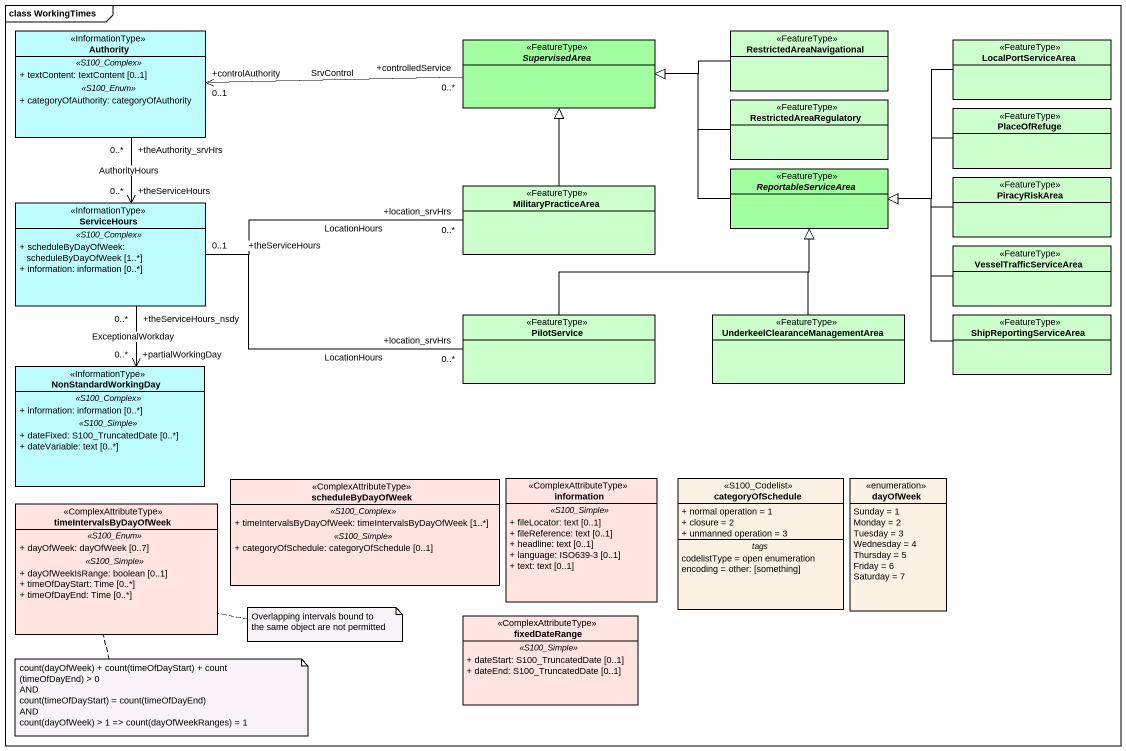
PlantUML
@startuml
mainframe class WorkingTimes
hide circle
hide empty members
skinparam classAttributeIconSize 0
class Authority <<InformationType>> #BEFDFF {
  .. <<S100_Complex>> ..
  + textContent: textContent [0..1]
  .. <<S100_Enum>> ..
  + categoryOfAuthority: categoryOfAuthority
}
abstract class SupervisedArea <<FeatureType>> #A1FFA0
class RestrictedAreaNavigational <<FeatureType>> #CCFFCC
class LocalPortServiceArea <<FeatureType>> #CCFFCC
class RestrictedAreaRegulatory <<FeatureType>> #CCFFCC
class PlaceOfRefuge <<FeatureType>> #CCFFCC
class MilitaryPracticeArea <<FeatureType>> #CCFFCC
abstract class ReportableServiceArea <<FeatureType>> #A1FFA0
class PiracyRiskArea <<FeatureType>> #CCFFCC
class ServiceHours <<InformationType>> #BEFDFF {
  .. <<S100_Complex>> ..
  + scheduleByDayOfWeek: scheduleByDayOfWeek [1..*]
  + information: information [0..*]
}
class VesselTrafficServiceArea <<FeatureType>> #CCFFCC
class PilotService <<FeatureType>> #CCFFCC
class "UnderkeelClearanceManagementArea" as UnderkeelClearanceManagement <<FeatureType>> #CCFFCC
class ShipReportingServiceArea <<FeatureType>> #CCFFCC
class NonStandardWorkingDay <<InformationType>> #BEFDFF {
  .. <<S100_Complex>> ..
  + information: information [0..*]
  .. <<S100_Simple>> ..
  + dateFixed: S100_TruncatedDate [0..*]
  + dateVariable: text [0..*]
}
class timeIntervalsByDayOfWeek <<ComplexAttributeType>> #FFE4E1 {
  .. <<S100_Enum>> ..
  + dayOfWeek: dayOfWeek [0..7]
  .. <<S100_Simple>> ..
  + dayOfWeekIsRange: boolean [0..1]
  + timeOfDayStart: Time [0..*]
  + timeOfDayEnd: Time [0..*]
}
class scheduleByDayOfWeek <<ComplexAttributeType>> #FFE4E1 {
  .. <<S100_Complex>> ..
  + timeIntervalsByDayOfWeek: timeIntervalsByDayOfWeek [1..*]
  .. <<S100_Simple>> ..
  + categoryOfSchedule: categoryOfSchedule [0..1]
}
class information <<ComplexAttributeType>> #FFE4E1 {
  .. <<S100_Simple>> ..
  + fileLocator: text [0..1]
  + fileReference: text [0..1]
  + headline: text [0..1]
  + language: ISO639-3 [0..1]
  + text: text [0..1]
}
class categoryOfSchedule <<S100_Codelist>> #FCF2E3 {
  + normal operation = 1
  + closure = 2
  + unmanned operation = 3
  -- tags --
  codelistType = open enumeration
  encoding = other: [something]
}
enum dayOfWeek #FCF2E3 {
  Sunday = 1
  Monday = 2
  Tuesday = 3
  Wednesday = 4
  Thursday = 5
  Friday = 6
  Saturday = 7
}
class fixedDateRange <<ComplexAttributeType>> #FFE4E1 {
  .. <<S100_Simple>> ..
  + dateStart: S100_TruncatedDate [0..1]
  + dateEnd: S100_TruncatedDate [0..1]
}
Authority "+theAuthority_srvHrs\n0..*" --> "+theServiceHours\n0..*" ServiceHours : AuthorityHours
SupervisedArea "+controlledService\n0..*" -left-> "+controlAuthority\n0..1" Authority : SrvControl
RestrictedAreaNavigational -left-|> SupervisedArea
LocalPortServiceArea -left-|> ReportableServiceArea
RestrictedAreaRegulatory -left-|> SupervisedArea
PlaceOfRefuge -left-|> ReportableServiceArea
MilitaryPracticeArea -up-|> SupervisedArea
MilitaryPracticeArea "+location_srvHrs\n0..*" -left- "0..1" ServiceHours : LocationHours
ReportableServiceArea -left-|> SupervisedArea
PiracyRiskArea -left-|> ReportableServiceArea
ServiceHours "+theServiceHours_nsdy\n0..*" --> "+partialWorkingDay\n0..*" NonStandardWorkingDay : ExceptionalWorkday
VesselTrafficServiceArea -left-|> ReportableServiceArea
PilotService -up-|> ReportableServiceArea
PilotService "+location_srvHrs\n0..*" -left- "+theServiceHours" ServiceHours : LocationHours
UnderkeelClearanceManagement -up-|> ReportableServiceArea
ShipReportingServiceArea -up-|> ReportableServiceArea
note right of timeIntervalsByDayOfWeek : Overlapping intervals bound to the same object are not permitted
note bottom of timeIntervalsByDayOfWeek
  count(dayOfWeek) + count(timeOfDayStart) + count (timeOfDayEnd) > 0
  AND
  count(timeOfDayStart) = count(timeOfDayEnd)
  AND
  count(dayOfWeek) > 1 => count(dayOfWeekRanges) = 1
end note
@enduml
